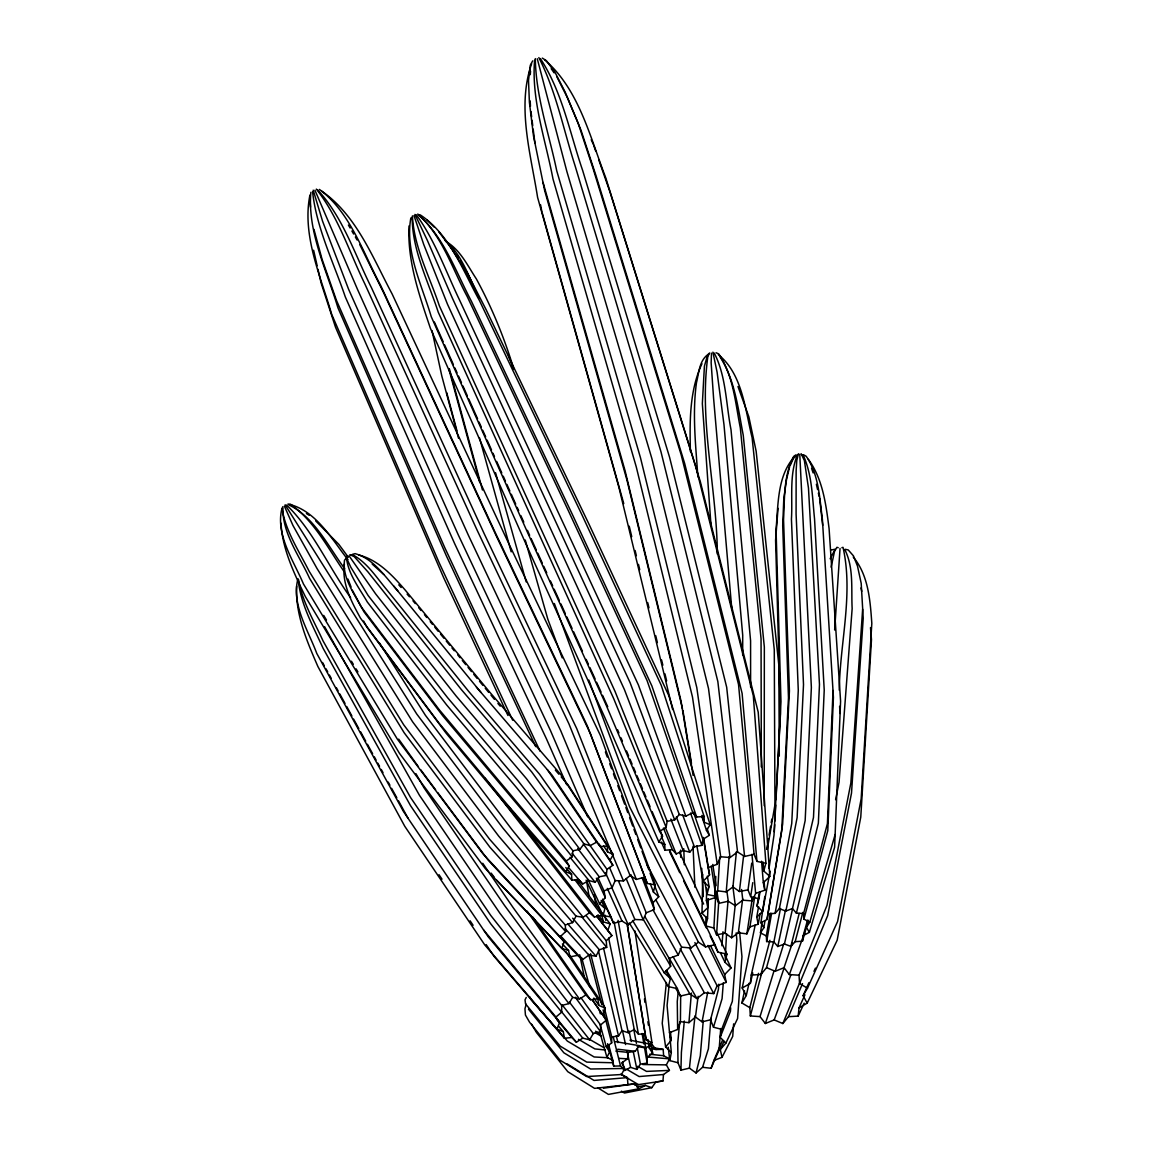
<?xml version="1.0" encoding="UTF-8"?>
<svg xmlns="http://www.w3.org/2000/svg" width="1152" height="1152" viewBox="0 0 1152 1152"><rect width="100%" height="100%" fill="white"/><g stroke="black" fill="none" stroke-linecap="round" stroke-linejoin="round"><path stroke-width="1.5" d="M742.68 654.998L742.709 635.213L723.989 424.685L717.091 372.197L712.901 352.138M296.64 586.267C295.286 614.419 306.907 641.174 317.866 666.461L404.77 826.286L484.805 944.957L556.934 1029.067L563.328 1031.731L564.422 1038.298L571.795 1037.462L576.389 1042.229L582.768 1038.139L589.622 1039.838L593.294 1033.574L600.581 1031.76L600.566 1024.992L580.853 997.574M710.899 1018.368L708.408 1048.795L702.562 1067.299L696.053 1072.973L689.443 1068.134L680.947 1070.165L678.01 1062.749L669.802 1060.618L671.328 1052.626L665.611 1046.88L671.198 1040.443L669.485 1032.638L677.65 1029.47L680.414 1021.694L680.688 995.314M409.003 225.95C407.275 261.173 419.27 295.286 430.358 328.19L526.622 545.53L604.656 717.149L658.858 841.968L664.805 844.445L664.906 850.234L672.365 849.672L676.224 853.978L683.179 850.522L689.746 852.178L694.354 846.778L701.87 845.352L702.878 839.419L693.547 812.29M637.416 1048.522L640.411 1064.146L636.912 1069.387L630.619 1067.371L624.658 1070.496L620.51 1065.946L613.699 1066.118L612.806 1060.258L606.96 1057.435L609.566 1051.834L606.254 1046.779L611.654 1042.934L611.755 1036.987L590.602 953.798M640.411 1064.146L647.165 1063.094L647.266 1057.147L643.392 1034.122M754.718 896.702L749.923 926.885L746.87 933.869L738.346 932.774L731.635 937.757L725.155 933.192L716.573 934.819L713.88 928.022L705.715 925.877L707.53 918.648L701.986 913.306L702.792 874.31M680.947 1070.165L681.394 1052.381L684.302 1021.018M701.986 913.306L707.818 907.589L706.378 900.475L706.766 888.106M705.715 925.877L706.003 916.978M707.818 907.589L708.134 898.762M707.53 918.648L708.25 899.064M833.04 690.494L827.41 823.651L803.606 913.493L803.909 919.109L809.798 922.219L806.414 927.317L809.366 932.357L803.218 935.582L802.44 941.198L795.168 941.688L790.877 946.382L784.426 944.006L777.773 946.512L773.885 941.904L766.642 941.558L766.339 935.957L770.256 913.133M774.302 831.773L774.677 824.645M774.864 821.074L775.699 805.018M775.987 799.675L780.466 714.067L775.584 540.202L778.032 508.306M706.378 900.475L714.658 897.811L715.795 876.47M713.88 928.022L715.666 896.17M714.658 897.811L717.696 890.827L719.741 857.045M312.566 191.635C316.483 228.182 333.562 262.31 345.283 296.87L454.68 543.701L546.48 738.936L566.683 784.685M716.573 934.819L718.762 901.181M862.632 609.278L850.853 783.029L826.992 905.299L799.027 975.211L799.56 983.506L807.494 988.2L803.117 995.674L807.178 1003.162L799.042 1007.813L798.149 1016.107L788.458 1016.683L782.842 1023.538L774.173 1019.909L765.346 1023.494L760.032 1016.611L750.355 1015.963L749.822 1007.683L758.52 973.339M733.622 1023.869L732.73 1036.339L722.002 1057.334L713.851 1060.488L711.086 1068.264L702.562 1067.299M730.685 1007.827L730.426 1011.355L720.173 1037.347L725.89 1043.078L720.302 1049.53L722.002 1057.334M723.298 982.901L722.074 998.683L713.491 1027.21L721.699 1029.341L732.341 1001.347L736.848 939.917L736.214 932.846M725.213 958.349L726.566 933.725M720.734 1028.52L719.078 1050.005L711.086 1068.264M718.819 984.182L718.402 989.424L710.554 1019.794L713.491 1027.21M721.886 945.749L722.995 931.766M839.261 690.163C839.88 643.046 853.574 594 843.019 547.344L841.882 547.704M344.39 563.976C341.568 583.344 351.49 601.704 360.475 618.134L438.998 723.11L509.04 806.645L565.891 871.718L571.565 874.267L571.867 880.157L578.822 879.624L582.581 884.016L588.96 880.56L595.166 882.274L599.27 876.802L606.254 875.405L606.989 869.371L539.41 774.043L468.619 691.33L386.842 589.853C376.517 577.483 367.33 562.824 352.886 554.861L351.202 555.034M680.414 1021.694L688.939 1022.659L691.387 993.01M717.696 890.827L726.221 891.922L729.158 856.454M703.238 1020.989L700.286 1055.88L696.053 1072.973M530.251 74.678L530.539 71.266M834.653 630.014L840.038 548.453M526.176 1004.184L524.952 1008.835L525.442 1015.056L529.574 1022.227L560.059 1060.186L586.67 1076.558L621.533 1074.514L624.672 1068.466L621.619 1062.95L627.538 1058.846L628.099 1052.395L635.213 1051.315L639.259 1045.67L645.653 1047.902L652.09 1044.562L656.05 1049.53L663.163 1049.386L663.638 1055.736L669.499 1058.832L666.36 1064.88L669.413 1070.395L663.509 1074.514L639.13 1076.558L626.702 1069.272M621.403 1091.16L624.47 1093.018L651.787 1087.675L655.819 1082.03L662.933 1080.95L663.509 1074.514M695.016 1015.819L689.443 1068.134M725.155 933.192L728.035 901.152M679.752 1021.694L677.722 1043.122L678.01 1062.749M678.283 990.979L677.261 1001.52L677.65 1029.47M726.221 891.922L732.946 886.939L736.43 851.674M666.36 982.541L662.227 1023.278L665.611 1046.88M669.01 986.126L667.08 1005.466L669.485 1032.638M749.822 1007.683L741.888 1002.974L746.266 995.515L742.205 988.013L750.341 983.362L751.234 975.082L760.838 933.106M731.635 937.757L735.307 904.392M751.723 863.122L748.008 889.862L739.411 891.504L743.573 856.008M565.891 871.718L569.131 865.915L566.28 860.962L572.184 856.814L572.904 850.781L517.795 780.494L447.538 697.608L368.078 595.44L350.885 567.346L347.746 560.635L346.838 556.661L347.573 556.114M738.346 932.774L742.694 898.92M688.939 1022.659L695.448 1017L698.155 996.278M766.339 935.957L760.45 932.846L763.834 927.749L760.882 922.709L767.03 919.483L782.654 824.098L789.422 690.926L783.547 519.61C784.714 498.514 783.461 475.618 793.685 456.408L795.989 454.824M749.923 926.885L758.203 924.221L756.763 917.093L762.581 911.39L757.037 906.034L758.851 898.805L750.686 896.659L752.774 882.662M764.222 805.622L764.338 647.064L743.242 435.24C738.086 408.442 734.918 379.656 719.669 356.285M760.882 922.709L764.813 896.443M769.018 868.421L774 835.157L780.984 701.712L776.045 529.214C778.277 505.008 777.096 475.718 794.534 456.682M746.87 933.869L752.328 898.344M760.45 932.846L762.077 922.219M763.834 927.749L764.971 920.693M831.11 567.173L834.509 551.434L836.914 547.33L838.224 547.69M767.03 919.483L781.69 831.125L788.472 697.781L782.712 525.715L783.792 498.715L786.557 479.347L789.581 466.963M658.858 841.968L662.53 836.237L659.664 831.384L666.13 827.266L667.138 821.333L615.01 691.358L439.344 305.813C429.61 276.422 413.899 247.118 412.416 215.856M757.037 906.034L759.154 893.621M766.67 849.298L767.261 845.741M767.866 842.198L768.47 838.656M769.075 835.114L770.573 826.243M771.178 822.701L771.782 819.144M758.851 898.805L760.075 891.72M767.362 849.139L774.95 804.802L774.274 649.67L752.098 437.558C745.099 409.478 742.45 373.882 718.33 354.629M756.763 917.093L758.592 906.566M412.2 217.094C412.085 250.128 428.198 281.333 438.264 312.25L613.757 698.774L666.13 827.266M766.642 941.558L771.595 913.363M758.203 924.221L760.118 913.694M767.808 913.853L775.08 913.363L791.741 823.478L798.278 690.336L791.438 519.091C792.749 497.952 789.077 474.523 797.515 454.723M762.581 911.39L770.112 871.2M710.554 1019.794L702.058 1021.838L707.789 991.973M720.173 1037.347L721.699 1029.341M775.08 913.363L779.371 908.669L797.112 817.618L803.506 684.619L796.09 513.994L796.133 470.966L796.766 460.67L798.408 453.744M773.885 941.904L780.494 908.453M835.603 799.718L839.059 782.251L852.149 608.587C851.126 589.118 853.92 567.72 844.877 549.749M535.32 58.608C535.81 96.61 549.086 133.747 556.733 170.784L640.469 457.718L696.802 687.629L720.706 856.771L717.235 864.302L708.077 867.514L709.56 874.973L703.051 881.294L709.085 886.694L706.982 894.413L715.939 896.299L718.79 903.37L728.28 901.238L735.336 905.746L742.81 900.173L752.184 900.922L755.64 893.39L751.939 854.28M742.205 988.013L755.237 924.811M777.773 946.512L785.52 910.066M779.371 908.669L785.822 911.059L805.162 820.598L811.368 687.514L799.762 454.234M741.888 1002.974L744.552 990.734M746.266 995.515L749.074 983.246M803.606 913.493L796.378 913.162L792.475 908.539L813.485 817.445L819.475 684.461L808.474 488.102L804.384 460.598L801.158 453.715M784.426 944.006L792.518 909.014M750.341 983.362L752.774 972.922M796.378 913.162L818.352 823.219L824.227 690.077L814.536 518.861C812.362 497.866 812.203 475.805 803.664 456.163L801.979 454.68M710.438 945.518L724.637 974.549L726.221 982.382L717.091 985.723L713.736 993.614L704.347 992.779L696.946 998.611L689.818 993.845L680.357 996.062L677.39 988.632L668.405 986.616L670.406 978.523L665.77 970.819M724.637 974.549L731.059 967.939L724.954 962.251L726.955 954.158L717.163 933.149M790.877 946.382L799.214 913.392M711.49 353.174L711.144 362.794L713.563 397.944L731.808 609.062M643.45 877.766L653.011 902.75L654.336 909.533L646.229 912.816L643.176 919.829L634.867 919.498L628.258 924.883L621.994 921.024L613.584 923.328L611.035 916.963L603.086 915.581L604.944 908.438L601.157 900.374M653.011 902.75L658.757 896.731L653.414 892.022L655.258 884.866L600.394 735.466L507.226 540.317L392.069 293.861C372.773 257.789 356.414 215.05 321.61 191.059M795.168 941.688L802.858 912.37M751.234 975.082L760.925 974.491L769.925 940.306M750.355 1015.963L761.645 973.296M803.909 919.109L827.784 830.664L833.414 697.334L822.384 519.221C819.59 497.952 818.842 474.509 806.198 456.278L803.491 454.752M755.64 893.39L764.798 890.179L763.315 882.72L769.824 876.398L763.79 870.998L765.907 863.28L753.307 695.75L695.549 465.638L605.765 177.84C590.112 137.304 578.995 89.323 544.795 59.976M534.6 60.192C531.274 100.181 545.587 139.968 552.989 178.949L636.264 466.891L692.482 697.046L717.235 864.302M760.925 974.491L766.541 967.637L773.626 941.99M803.218 935.582L807.566 920.088M802.44 941.198L808.373 920.405M809.798 922.219L835.142 834.538M809.366 932.357L834.61 847.224L840.586 701.122L829.094 528.682C826.027 504.85 822.974 479.261 808.358 459.331M282.96 508.032C282.197 533.275 299.563 556.056 309.571 578.362L404.179 732.773L490.018 847.339L565.704 931.579L560.088 936.806L564.206 941.803L561.845 948.47L568.555 950.515L570.067 956.837L577.57 955.397L582.552 959.674L588.83 955.123L595.958 956.218L599.342 949.781L606.701 947.39L606.269 940.795L586.282 915.797M760.032 1016.611L774.086 970.646M766.541 967.637L775.21 971.28L783.59 944.266M830.131 558.778L834.955 549.72M775.21 971.28L784.037 967.694L792.475 942.638M765.346 1023.494L784.325 967.349M310.867 192.326C307.339 231.797 326.75 270.562 337.925 307.771L446.414 555.955L535.709 746.611M309.946 195.005C301.824 235.325 320.616 276.178 331.69 314.309L439.402 563.285L512.669 720.202M606.269 940.795L611.885 935.582L607.766 930.586L610.128 923.918L576.763 879.408M410.846 217.958C404.842 251.51 421.877 285.12 431.251 316.714L527.616 532.642L605.664 703.93L659.664 831.384M799.027 975.211L789.35 974.578L804.557 932.861M774.173 1019.909L790.949 974.578M556.934 1029.067L559.627 1022.486L555.926 1017.043L483.552 929.923M600.566 1024.992L606.326 1020.139L602.626 1014.71L605.318 1008.115L570.312 955.987M782.842 1023.538L799.92 982.224M799.56 983.506L827.654 915.653L851.501 793.123L863.222 618.278L861.192 583.301L857.477 566.035L853.43 555.84L848.261 549.965L845.035 549.274M644.933 916.646L669.125 958.392L678.254 955.051L681.61 947.16L655.834 899.798M788.458 1016.683L802.512 983.606M701.957 363.744C689.242 390.989 689.731 422.136 690.394 451.541M713.851 1060.488L722.534 1040.285M604.944 908.438L599.587 903.715L605.347 897.696L604.008 890.928L612.13 887.645L615.182 880.618L609.538 867.528M790.214 465.523L793.426 458.366L795.83 456.005M803.117 995.674L808.906 982.714M813.974 971.366L815.429 968.126M720.302 1049.53L723.974 1041.336M807.494 988.2L837.576 921.528L861.163 798.854L871.819 623.362C870.192 600.667 868.522 575.251 853.258 557.05M799.042 1007.813L804.931 994.81M281.779 509.126C275.616 535.147 293.717 560.909 303.48 584.021L397.354 739.152L483.005 853.877L560.088 936.806M647.266 1057.147L652.666 1053.302L649.354 1048.234L651.96 1042.646L634.954 930.974M798.149 1016.107L804.154 1003.19M725.89 1043.078L737.582 1018.526L741.96 956.65L739.598 931.91M807.178 1003.162L837.173 940.234L860.774 817.085L871.474 639.59L870.494 627.581M282.859 506.65L281.995 508.464C285.638 531.187 298.944 550.973 309.11 571.205L403.661 724.738L489.485 839.088L565.272 924.984L565.704 931.579M531.619 63.749C516.658 106.632 530.798 154.08 537.595 197.381L618.97 487.598L672.638 709.546M526.234 997.459L525.024 999.864L525.528 1003.853L560.16 1046.102L586.771 1062.115L612.907 1062.749M297.95 578.822C291.182 604.253 308.146 630.23 316.771 653.429L403.546 811.627L488.174 936.72L559.627 1022.486M565.272 924.984L572.63 922.608L576.014 916.171L502.906 828.072L416.736 713.995L285.12 504.792M532.67 60.869L530.309 65.261L528.509 80.554L529.402 102.254L533.491 135.922L544.651 190.526L626.904 479.894L682.459 708.638M606.989 869.371L612.878 865.224L610.042 860.27L613.267 854.482L568.238 785.102L561.211 776.938M298.498 579.47C302.112 601.33 313.934 620.899 323.006 640.829L410.544 797.486L490.738 915.408L561.672 1005.437L568.958 1003.622L572.63 997.344L504.432 905.299L423.893 787.622L415.886 773.626M347.429 557.366L346.579 558.763C348.725 574.862 359.424 588.269 367.286 601.963L446.659 704.952L516.888 788.026L572.184 856.814M702.878 839.419L709.344 835.301L706.493 830.434L710.165 824.717L668.794 695.592L589.147 524.52L486.014 309.485L467.755 273.931L451.296 248.213L438.653 231.61M611.755 1036.987L618.509 1035.936L622.008 1030.694L603.475 947.65M572.904 850.781L579.888 849.384L583.992 843.912L590.198 845.626L596.592 842.17L600.35 846.562L607.306 846.029L607.608 851.918L613.267 854.482M346.19 558.245L344.52 560.218C342.23 577.109 353.362 592.315 360.893 606.47L439.474 710.006L566.28 860.962M667.138 821.333L674.669 819.907L679.262 814.493L630.158 682.819L452.491 298.397L427.306 240.278L414.95 214.416M709.07 354.413L707.083 356.688L704.405 366.221L702.346 403.661L711 525.542M670.406 978.523L664.286 972.835L670.709 966.226L669.125 958.392M707.328 354.974C699.149 361.426 698.846 373.334 696.47 382.709C692.165 413.971 695.794 445.536 697.853 476.827M555.926 1017.043L561.686 1012.19L561.672 1005.437M709.704 352.944L708.149 354.254C698.458 420.365 716.875 487.771 717.35 554.098M615.182 880.618L623.477 880.963L630.086 875.563L636.365 879.437L644.76 877.118L647.309 883.483L655.258 884.866M681.61 947.16L690.998 947.995L698.4 942.163L705.528 946.93L715.003 944.712L717.955 952.142L726.955 954.158M720.706 856.771L730.066 857.52L737.539 851.947L717.854 681.595L660.989 451.829L575.006 165.542C563.443 129.6 556.114 91.325 538.848 57.6M576.014 916.171L583.142 917.266L589.421 912.715L594.403 916.992L601.906 915.552L603.418 921.859L610.128 923.918M572.63 997.344L579.485 999.058L585.864 994.954L590.458 999.734L597.83 998.899L598.925 1005.451L605.318 1008.115M622.008 1030.694L628.301 1032.71L634.262 1029.586L614.059 921.773M597.874 1087.862L608.429 1094.4L638.957 1088.784L645.379 1085.443L651.787 1087.675M349.906 554.659L354.197 556.618L367.992 571.954L461.059 689.227L531.662 771.898L583.992 843.912M679.262 814.493L685.829 816.163L692.798 812.707L696.643 817.013L704.102 816.451L704.203 822.24L710.165 824.717M785.822 911.059L792.475 908.539M352.541 554.299L355.118 553.651C374.054 558.85 385.286 577.224 397.843 590.846M737.539 851.947L744.595 856.454L754.085 854.323L756.95 861.394L765.907 863.28M831.571 549.922L835.013 549.245M636.883 1086.854L645.379 1085.443M634.781 1085.17L662.933 1080.95M603.475 1088.194L634.982 1083.83L638.957 1088.784M634.982 1083.83L594.59 1088.366L567.792 1071.691L536.458 1032.48L531.605 1024.229M627.883 1083.96L627.408 1077.61L594 1080.432L567.202 1063.958M669.413 1070.395L646.517 1071.403L637.632 1066.277M634.262 1029.586L638.41 1034.136L645.221 1033.963L646.114 1039.824L651.96 1042.646M624.672 1068.466L590.587 1068.998L563.875 1052.813L528.494 1009.195M642.701 1064.52L666.36 1064.88M287.928 504.072L290.419 504.173C314.208 520.862 327.802 548.006 344.002 571.435M608.213 1057.752L594.158 1056.974L567.36 1041.091L531.274 999.85L529.618 996.667M618.754 1058.342L627.538 1058.846M646.618 1056.96L669.499 1058.832M605.362 1050.019L594.878 1048.91L578.491 1039.334M615.859 1051.114L628.099 1052.395M649.728 1054.224L663.638 1055.736M290.549 504.662C316.786 511.934 331.906 539.338 347.774 559.512M617.746 1049.227L635.213 1051.315M637.171 1046.549L645.653 1047.902M650.808 1048.68L656.05 1049.53M615.586 1041.653L639.259 1045.67M652.666 1047.571L663.163 1049.386M629.957 1040.141L652.09 1044.562M288.965 504.965C314.626 517.406 328.162 546.437 344.606 568.57M358.862 555.005C378.346 560.002 392.659 575.654 405.389 590.285L489.456 691.819L560.794 774.547L607.306 846.029M716.054 352.742L718.733 353.909C733.435 375.494 735.307 402.926 740.318 427.853L761.054 638.77L761.328 766.915M286.603 505.022C313.502 530.942 328.68 567.518 350.554 597.542M319.406 189.432C350.309 212.213 362.966 252.72 380.678 285.451L494.438 530.885L587.275 725.789L644.76 877.118M420.163 214.834C449.683 234.23 462.946 270.691 479.434 300.528L581.76 514.44L661.219 685.267L704.102 816.451M621.533 1074.514L627.408 1077.61M444.715 240.192C462.485 254.578 469.21 278.698 479.419 298.454M417.787 214.042C441.979 235.238 452.29 268.675 467.165 296.467L567.979 509.89L647.078 680.587L692.798 812.707M595.526 1031.213L600.077 1033.805M595.224 1032.768L601.272 1036.21M588.744 1038.874L603.763 1047.557M620.784 1074.139L638.41 1084.608M445.838 241.416C460.181 249.595 467.568 265.622 476.352 278.914C491.99 307.627 504.418 338.054 513.878 369.346M306.403 513.547L309.326 515.362M542.318 58.104L546.379 60.653L555.293 72.864L565.114 92.016L578.131 123.12L592.949 168.134L681.149 454.738L738.547 684.562L754.085 854.323M418.594 214.949C444.139 237.312 455.803 271.742 471.341 301.118L572.674 515.131L651.888 685.958L696.643 817.013M732.946 886.939L739.411 891.504M695.448 1017L702.058 1021.838M317.65 189.907C343.094 217.325 355.018 254.952 371.578 287.971L484.2 533.693L576.763 728.669L636.365 879.437M316.339 189.101C338.386 216.792 349.358 252.158 364.781 283.766L476.568 528.984L568.93 723.845L630.086 875.563M315.706 520.934L338.861 544.406L348.307 557.222M372.182 564.062L383.846 574.517M714.254 353.088C726.221 376.157 725.99 404.381 731.002 429.624L750.586 640.771L750.614 687.053M426.931 219.917L433.958 226.944M416.333 214.762C435.11 240.595 445.853 271.555 459.619 300.197L638.381 684.893L685.829 816.163M540.331 58.55C562.32 91.872 569.794 133.056 582.653 170.453L669.586 457.33L726.682 687.24L744.595 856.454M561.845 948.47L485.194 868.435L399.485 753.35L305.381 596.664C294.206 573.509 282.355 549.274 281.002 523.166M496.714 880.2L570.067 956.837M562.406 944.006L568.555 950.515M564.206 941.803L488.146 860.112L437.746 792.619M559.382 935.827L577.57 955.397M560.75 936.115L582.552 959.674M398.765 584.856L401.141 587.506M407.102 594.13L409.478 596.779M565.142 928.57L588.83 955.123M571.867 880.157L516.485 817.2L446.27 733.392L366.955 627.278L363.643 621.072M567.778 923.904L595.958 956.218M497.894 703.469L500.242 706.19M555.35 770.141L558.864 774.216M565.776 867.557L571.565 874.267M476.395 687.11L552.096 775.21L612.878 865.224M564.422 1038.298L494.165 956.477L486.144 944.582M572.63 922.608L498.672 836.107L412.618 721.829L317.088 568.613L292.968 525.485L284.4 506.146M568.555 867.542L582.581 884.016M569.131 865.915L442.944 716.04L363.989 611.842L352.31 590.155M572.659 918.187L599.342 949.781M558.691 1026.259L563.328 1031.731M555.869 1017.576L576.389 1042.229M556.963 1019.693L571.795 1037.462M413.006 600.826L415.296 603.605M418.738 607.766L421.027 610.531M424.469 614.693L426.758 617.472M430.2 621.634L432.504 624.413M434.794 627.178L438.235 631.354M440.525 634.118L443.966 638.28M446.256 641.059L449.698 645.221M451.987 648L454.291 650.765M457.733 654.926L460.022 657.706M462.312 660.485L465.754 664.646M468.043 667.411L471.485 671.587M473.774 674.352L477.216 678.514M479.52 681.293L482.962 685.454M485.251 688.234L488.693 692.395M490.982 695.16L494.424 699.322M393.768 586.094L480.974 692.453M581.875 916.934L606.701 947.39M570.082 857.333L588.96 880.56M583.142 917.266L511.805 829.426L425.419 715.32L379.354 642.845M561.614 1011.773L582.768 1038.139M561.686 1012.19L490.752 923.846L410.558 805.709L323.021 648.158C313.186 626.357 300.787 604.555 298.296 580.363M572.04 853.157L595.166 882.274M562.061 1004.746L589.622 1039.838M589.421 912.715L485.021 778.162M594.403 916.992L513.965 813.398M784.037 967.694L789.35 974.578M596.909 916.502L607.766 930.586M596.664 915.826L611.885 935.582M597.989 914.76L603.418 921.859M568.958 1003.622L499.838 913.133L419.429 795.269L324.576 626.659M577.714 848.448L599.27 876.802M508.55 806.27L510.725 809.122M569.39 1002.096L593.294 1033.574M579.888 849.384L526.522 778.738L456.048 695.894L375.653 593.914L349.042 555.811M575.035 879.97L601.906 915.552M449.525 245.606L451.512 248.27M456.48 254.894L458.467 257.544M418.45 766.771L398.664 739.123M420.595 769.637L435.6 789.754M491.17 873.13L494.395 877.464M575.251 997.229L600.581 1031.76M583.387 844.042L606.254 875.405M579.485 999.058L513.014 907.43L482.731 863.28M527.155 911.131L585.864 994.954M532.886 917.122L590.458 999.734M592.517 1000.094L602.626 1014.71M592.142 999.648L606.326 1020.139M551.218 68.659L554.083 72.821M593.885 998.078L598.925 1005.451M547.402 769.723L596.592 842.17M599.069 844.027L610.042 860.27M565.891 951.581L597.83 998.899M438.984 874.699L441.994 879.149M470.088 920.794L473.098 925.258M603.648 845.957L607.608 851.918M629.294 922.939L668.405 986.616M632.592 920.491L664.286 972.835M323.683 615.398L326.462 619.992M351.446 661.219L353.304 664.286M356.083 668.866L357.926 671.918M675.763 988.43L680.357 996.062M666.418 970.286L677.39 988.632M642.758 918.461L670.709 966.226M348.408 225.043L350.15 228.038M351.893 231.034L353.635 234.029M355.363 237.024L357.106 240.019M359.712 244.512L383.458 292.363L497.549 538.632L590.458 733.738L647.309 883.483M669.154 958.176L689.818 993.845M672.998 956.621L696.946 998.611M653.054 909.936L678.254 955.051M460.152 260.597L464.342 268.214M466.013 271.253L473.674 286.79M322.517 662.472L324.245 665.611M325.973 668.765L327.701 671.904M329.429 675.058L331.157 678.197M336.341 687.643L338.069 690.797M339.797 693.936L344.981 703.382M346.709 706.522L351.893 715.968M353.621 719.122L358.805 728.554M360.533 731.707L365.717 741.139M367.445 744.293L372.629 753.739M374.357 756.878L376.085 760.032M377.813 763.171L379.541 766.325M381.269 769.464L382.997 772.618M388.181 782.064L389.909 785.203M391.637 788.357L396.821 797.789M398.549 800.942L408.053 818.251M680.17 948.701L704.347 992.779M689.573 948.038L713.736 993.614M314.942 190.238L357.61 289.613L468.518 535.55L560.664 730.57L623.477 880.963M646.92 864.432L690.998 947.995M694.886 942.595L717.091 985.723M698.4 942.163L629.568 806.702L554.357 603.533M556.963 76.982L567.331 97.502L580.91 129.974L596.045 175.795L684.634 463.349L742.118 693.403L756.95 861.394M705.528 946.93L638.467 812.664L588.816 680.069M707.976 945.403L726.221 982.382M669.557 850.018L715.003 944.712M669.6 851.616L679.738 872.698M683.64 880.805L706.262 927.821M710.165 935.928L717.955 952.142M586.109 880.157L603.086 915.581M720.346 952.589L724.954 962.251M588.125 879.61L599.587 903.715M724.997 955.037L731.059 967.939M602.957 900.576L613.584 923.328M679.55 852.394L703.627 904.075M602.698 899.093L611.035 916.963M507.96 715.507L443.678 577.742L335.491 327.168L321.149 283.147L317.966 269.28M596.362 878.213L605.347 897.696M737.986 386.525L748.858 416.837L756.144 451.195L778.824 664.992L779.285 756.158M540.058 751.162L444.787 547.69L336.485 300.427L322.042 259.214L313.934 229.32M598.061 877.925L604.008 890.928M531.101 538.56L536.314 549.994M537.797 553.248L542.261 563.054M543.758 566.309L546.725 572.846M550.454 581.011L552.686 585.907M554.17 589.176L559.382 600.61M560.866 603.864L565.344 613.67M566.827 616.925L572.04 628.358M573.523 631.627L582.451 651.226M586.181 659.39L588.413 664.286M589.896 667.555L595.109 678.974M596.592 682.243L601.056 692.035M602.554 695.304L607.752 706.738M591.221 139.709L593.41 144.547M607.291 888.379L621.994 921.024M434.347 321.984L443.146 341.669M444.614 344.952L453.398 364.637M454.867 367.92L457.07 372.845M458.539 376.128L461.462 382.694M462.931 385.978L467.338 395.813M468.792 399.096L477.59 418.781M479.059 422.064L481.262 426.989M482.731 430.272L485.654 436.838M487.123 440.122L491.515 449.957M492.984 453.24L494.453 456.523M496.656 461.448L501.782 472.925M503.251 476.208L505.454 481.133M506.909 484.416L509.846 490.982M511.315 494.251L515.707 504.101M517.176 507.384L518.645 510.667M520.848 515.592L523.771 522.144M527.443 530.352L529.632 535.277M605.635 872.928L612.13 887.645M611.582 887.17L628.258 924.883M587.664 816.84L550.296 730.152L458.395 535.133L348.595 289.253L322.603 221.314L313.2 190.166M661.406 842.04L664.906 850.234M618.638 881.41L634.867 919.498M661.291 836.165L664.805 844.445M617.544 729.677L618.926 732.96M621.014 737.87L622.397 741.154M626.544 750.989L628.618 755.914M630 759.182L632.074 764.107M633.47 767.39L635.544 772.301M636.926 775.584L639 780.494M640.382 783.778L642.456 788.702M643.838 791.971L645.926 796.896M647.309 800.179L650.074 806.731M652.147 811.656L662.53 836.237M663.437 828.086L672.365 849.672M626.141 878.458L643.176 919.829M665.438 827.64L676.224 853.978M630.95 874.728L646.229 912.816M748.008 889.862L750.686 896.659M347.962 579.096L351.072 586.987M670.824 819.029L683.179 850.522M674.669 819.907L624.413 689.587L447.509 304.272L423.734 244.483L413.986 215.554M642.168 877.882L654.336 909.533M508.493 355.651L513.547 368.914M676.382 817.013L689.746 852.178M650.261 883.627L653.414 892.022M562.219 657.878L547.848 619.272L525.254 540.058M605.39 751.982L607.248 757.022M609.739 763.762L611.597 768.816M613.454 773.856L615.326 778.91M617.803 785.635L619.661 790.69M621.533 795.744L624.629 804.154M625.867 807.523L627.739 812.578M629.597 817.618L632.693 826.042M633.946 829.411L635.803 834.451M637.661 839.506L640.771 847.915M642.01 851.285L648.835 869.803M650.074 873.173L658.757 896.731M682.718 815.04L694.354 846.778M690.566 813.082L701.87 845.352M594 146.232L595.786 151.33M598.752 159.826L610.013 192.082L700.33 481.637L758.218 712.166L769.824 876.398M811.57 468.288L813.125 472.91M701.942 815.414L704.203 822.24M701.971 816.826L706.493 830.434M707.098 828.461L709.344 835.301M543.053 182.434L625.09 470.808L681.034 701.05L693.115 775.426M584.366 977.472L579.73 954.749M599.746 1031.918L606.96 1057.435M495.562 472.752L526.19 581.89M542.347 213.35L623.75 503.582M479.491 437.803L511.186 551.851M581.558 957.355L589.622 986.587M600.077 1024.416L606.254 1046.779M449.381 368.87L482.458 490.018M448.733 368.712L479.808 482.659M607.637 1043.683L613.699 1066.118M607.694 1044.922L609.566 1051.834M446.688 392.558L456.941 430.69M458.525 438.235L441.778 375.883L432.043 330.638M599.429 1010.362L600.35 1013.803M608.659 1044.778L612.806 1060.258M588.73 954.317L601.762 1004.702M603.115 1009.915L611.654 1042.934M613.166 1036.584L620.51 1065.946M629.222 526.176L631.742 536.602M635.098 550.498L636.365 555.71M638.467 564.394L639.72 569.606M647.712 602.626L648.979 607.838M655.704 635.645L657.374 642.586M661.579 659.966L662.846 665.179M664.949 673.862L666.634 680.818M616.277 1035.72L617.947 1042.675M622.57 1061.798L624.658 1070.496M537.278 58.766L566.899 171.605L651.888 458.64L708.523 688.565L730.066 857.52M598.45 950.774L618.509 1035.936M816.379 484.33L817.589 489.586M818.381 493.099L819.173 496.613M313.618 250.2L317.174 265.81M622.44 1030.522L625.55 1044.547M627.106 1051.574L630.619 1067.371M608.645 938.059L628.301 1032.71M629.05 1031.011L631.195 1041.48M633.341 1051.949L636.912 1069.387M861.019 587.923L861.725 591.35M633.758 1029.427L636.422 1043.309M540.562 204.782L541.858 211.622M638.41 1034.136L618.077 920.376M696.902 845.856L703.051 881.294M704.88 882.13L706.982 894.413M642.082 1033.502L643.882 1043.942M644.472 1047.427L647.165 1063.094M707.328 876.139L709.085 886.694M627.149 923.688L645.221 1033.963M627.379 925.69L646.114 1039.824M682.891 710.381L691.488 763.474M703.541 837.806L709.56 874.973M703.181 837.403L708.077 867.514M604.901 915.062L605.765 920.376M594.216 894.874L595.93 905.472M586.742 881.914L589.018 896.069M647.971 1039.507L649.354 1048.234M577.814 879.667L578.376 883.21M711.202 866.218L715.939 896.299M712.771 864.432L716.054 885.672M716.875 890.986L718.79 903.37M644.429 998.899L644.962 1002.413M647.885 1021.723L648.418 1025.222M651.082 1042.776L652.666 1053.302M726.797 890.582L728.28 901.238M732.816 886.133L735.336 905.746M530.986 111.557L531.648 116.827M532.08 120.341L532.742 125.611M533.174 129.11L534.931 143.165M819.576 498.37L822.715 525.312M741.571 889.502L742.81 900.173M668.246 1047.182L669.802 1060.618M751.824 897.365L752.184 900.922M669.83 1035.562L671.328 1052.626M761.573 861.264L763.315 882.72M763.099 862.099L763.79 870.998M762.941 866.952L763.229 870.523M764.093 881.251L764.798 890.179M670.536 1032.034L671.198 1040.443M839.592 706.306L840.053 713.477M309.974 198.677L310.507 207.158M701.726 868.32L703.296 896.587M530.194 100.93L530.453 106.272M693.029 846.259L694.901 887.242M683.784 848.765L684.331 864.763M680.53 850.133L680.731 857.333"/></g></svg>
